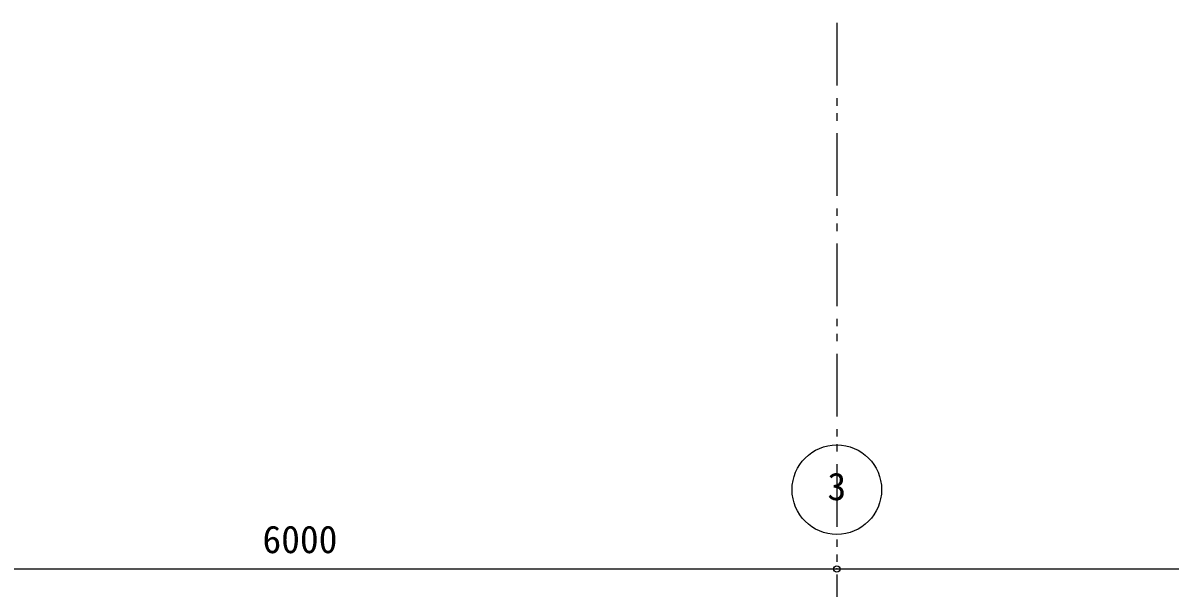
# Model space of a CAD drawing. Units: millimetres at full size. Extents: x -22551 to 92397, y -19340 to 14894.
# Drawn here: x -10187 to -3776, y 8218 to 11374 of the extents above; entities that cross this region are included whole.
import ezdxf
from ezdxf.enums import TextEntityAlignment as Align

# ---------------------------------------------------------------- set-up
doc = ezdxf.new("R2010")
doc.units = ezdxf.units.MM
doc.header["$LTSCALE"] = 70
doc.header["$PDMODE"] = 32
doc.header["$PDSIZE"] = 35
doc.linetypes.add('DOUBLE_CHAIN1', pattern=[8.8, 5, -1, 0.6, -0.6, 0.6, -1])
doc.layers.add('0-0_NoName', color=7, linetype='Continuous', lineweight=15)
doc.layers.add('2-0_通芯', color=7, linetype='Continuous', lineweight=15)
doc.styles.add('ＭＳ ゴシック', font='')
doc.styles.get('ＭＳ ゴシック').set_extended_font_data('MS Gothic')

# ---------------------------------------------------------------- blocks, each defined once
blk = doc.blocks.new('グループ部品-125')
at = {"layer": '2-0_通芯', "linetype": 'DOUBLE_CHAIN1'}
blk.add_line((-5638.39, 11374.3), (-5638.39, -7111.67), dxfattribs=at)
at = {"layer": '2-0_通芯'}
blk.add_circle((-5638.39, 8767.87), 250, dxfattribs=at)
at = {"layer": '2-0_通芯', "style": 'ＭＳ ゴシック'}
blk.add_text('3', height=154, dxfattribs=at).set_placement((-5690.89, 8662.87), align=Align.BOTTOM_LEFT)

msp = doc.modelspace()

# ---------------------------------------------------------------- linework, layer by layer
at = {"layer": '0-0_NoName'}
for p, q in [((-11638.39, 8325.12), (-5638.39, 8325.12)), ((-5638.39, 8325.12), (361.61, 8325.12))]:
    msp.add_line(p, q, dxfattribs=at)
msp.add_point((-5638.39, 8325.12), dxfattribs=at)

# ---------------------------------------------------------------- block references
at = {"layer": '2-0_通芯'}
msp.add_blockref('グループ部品-125', (0, 0), dxfattribs=at)

# ---------------------------------------------------------------- texts
at = {"layer": '0-0_NoName', "style": 'ＭＳ ゴシック'}
msp.add_text('6000', height=154, dxfattribs=at).set_placement((-8848.39, 8367.12), align=Align.BOTTOM_LEFT)

doc.saveas('drawing.dxf')
